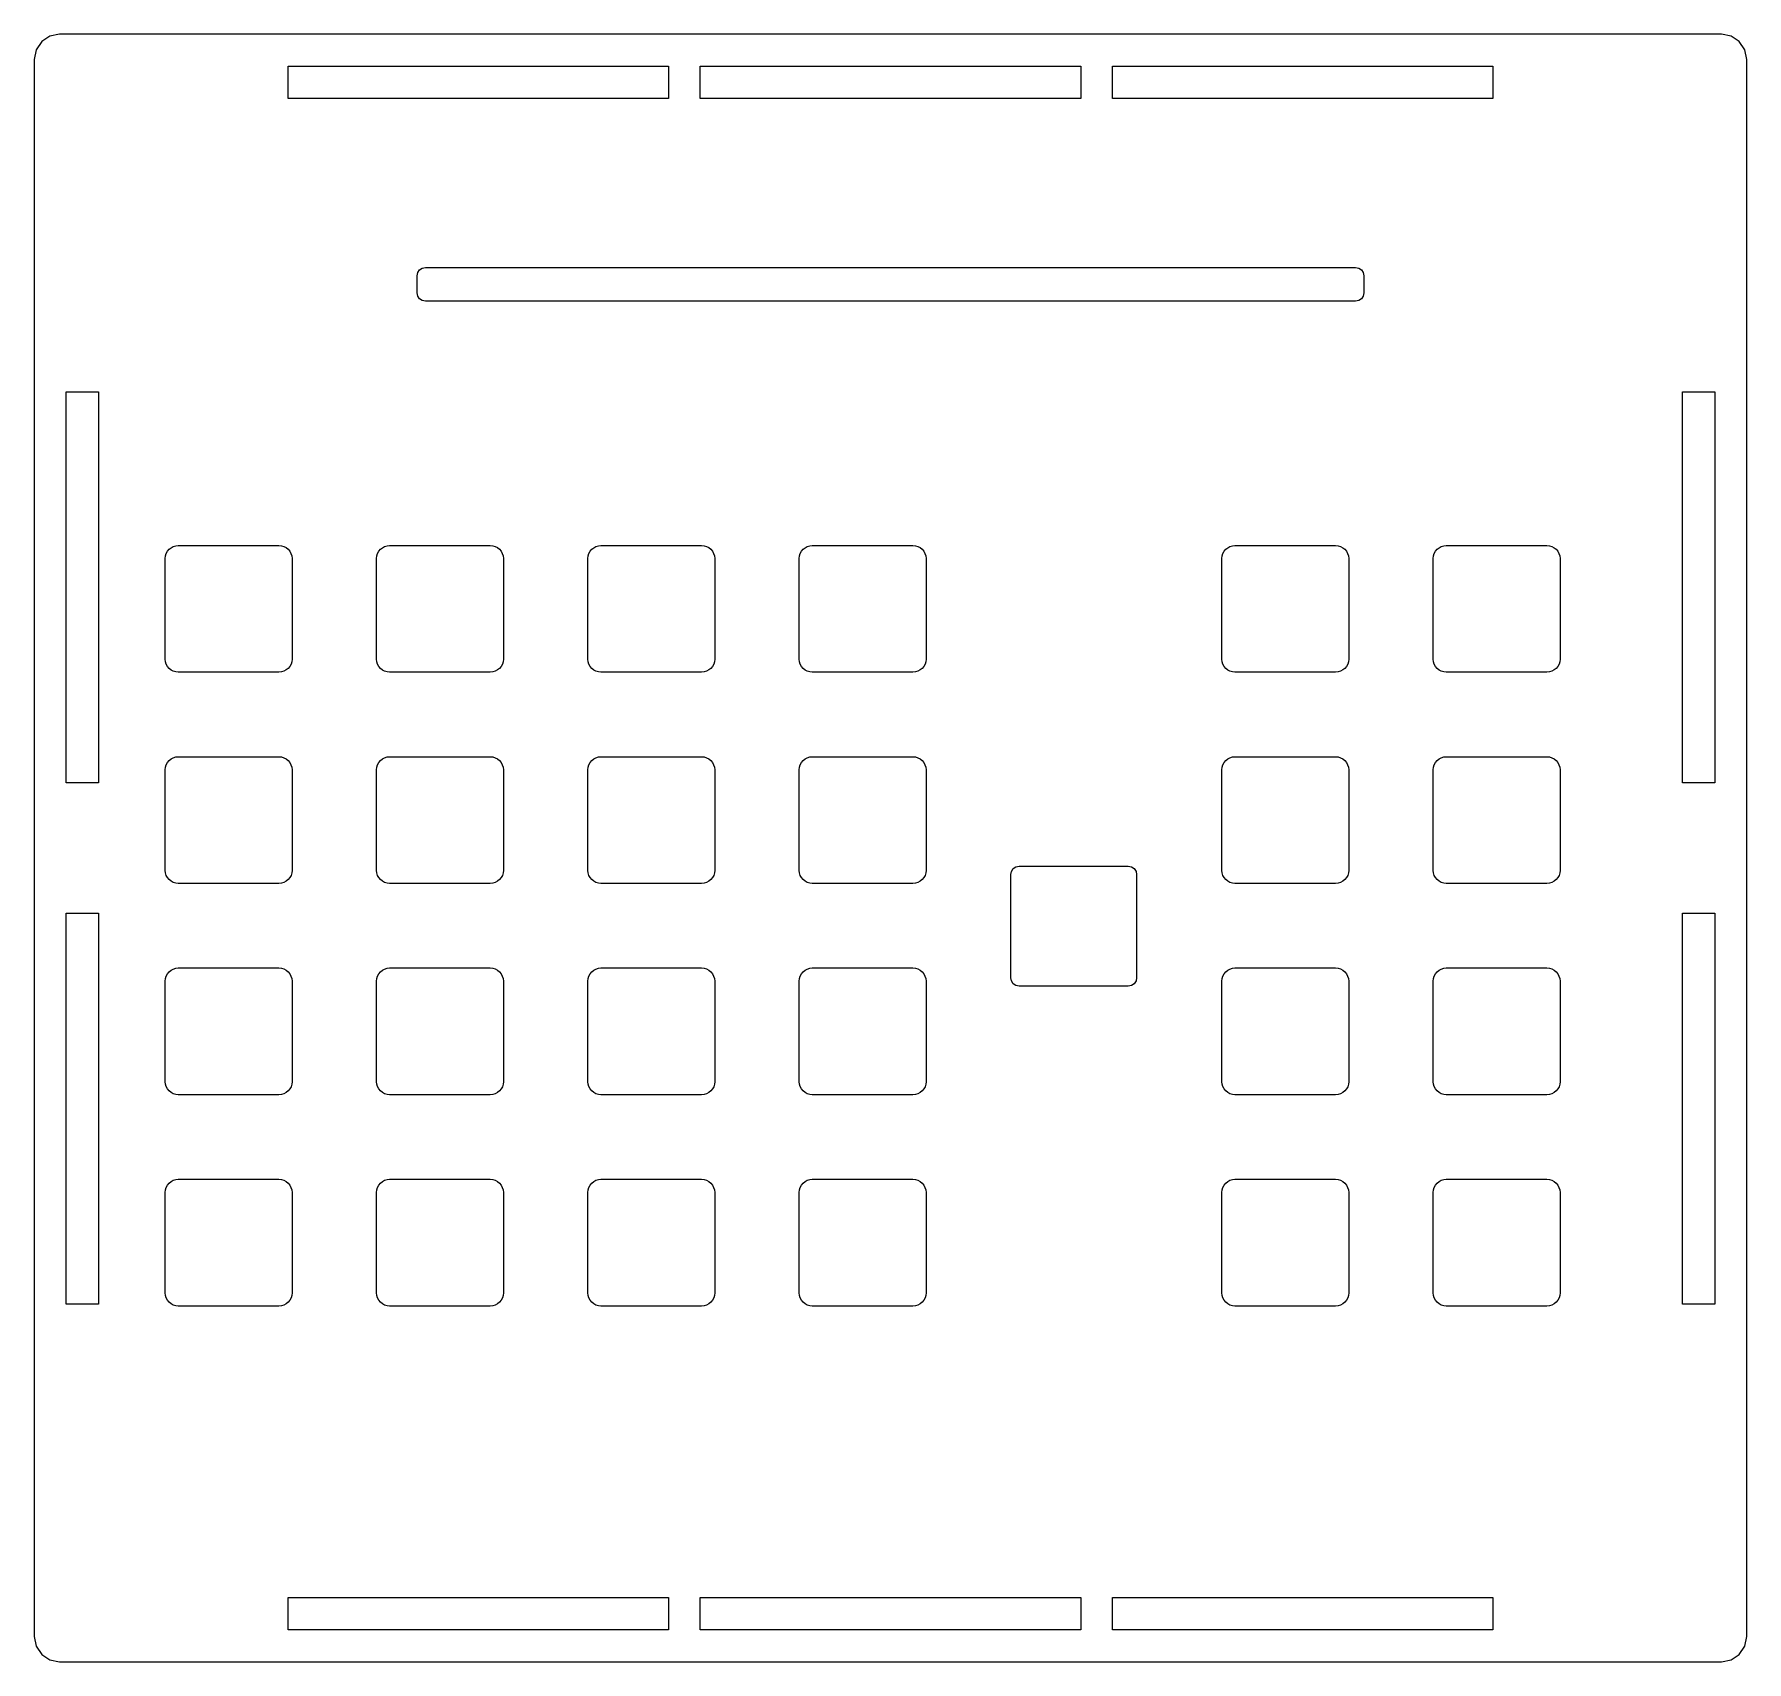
# Model space of a CAD drawing. Extents: x 0 to 408, y 0 to 387.
# Drawn here: x 0.1 to 202.7, y 194.6 to 387.2 of the extents above; entities that cross this region are included whole.
import ezdxf

# ---------------------------------------------------------------- set-up
doc = ezdxf.new("R2010")
doc.units = 0

msp = doc.modelspace()

# ---------------------------------------------------------------- linework, layer by layer
at = {"layer": 'Layer 1'}
for p, q in [((1.965385, 386.944245), (1.0118, 386.30132)), ((3.13312, 387.18), (1.965385, 386.944245)), ((199.713, 387.18), (3.13312, 387.18)), ((200.86105, 386.951639), (199.713, 387.18)), ((201.83432, 386.30132), (200.86105, 386.951639)), ((0.368875, 385.347735), (0.13312, 384.18)), ((1.0118, 386.30132), (0.368875, 385.347735)), ((202.484639, 385.32805), (201.83432, 386.30132)), ((202.713, 384.18), (202.484639, 385.32805)), ((0.13312, 384.18), (0.133127, 197.6)), ((30.1731, 379.59), (30.1731, 383.39)), ((30.1731, 383.39), (75.173, 383.39)), ((75.173, 383.39), (75.173, 379.59)), ((78.923, 383.39), (123.923, 383.39)), ((78.923, 379.59), (78.923, 383.39)), ((123.923, 383.39), (123.923, 379.59)), ((127.673, 379.59), (127.673, 383.39)), ((127.673, 383.39), (172.673, 383.39)), ((172.673, 383.39), (172.673, 379.59)), ((202.713, 197.6), (202.713, 384.18)), ((75.173, 379.59), (30.1731, 379.59)), ((123.923, 379.59), (78.923, 379.59)), ((172.673, 379.59), (127.673, 379.59)), ((45.4231, 358.59), (45.501685, 358.979244)), ((45.423103, 356.589999), (45.4231, 358.59)), ((45.501685, 358.979244), (45.715993, 359.297104)), ((45.715993, 359.297104), (46.033853, 359.511412)), ((46.033853, 359.511412), (46.423097, 359.589997)), ((46.423097, 359.589997), (156.423, 359.59)), ((156.423, 359.59), (156.812244, 359.511415)), ((156.812244, 359.511415), (157.130104, 359.297107)), ((157.130104, 359.297107), (157.344412, 358.979247)), ((157.344412, 358.979247), (157.422997, 358.590003)), ((157.422997, 358.590003), (157.423, 356.59)), ((45.501688, 356.200755), (45.423103, 356.589999)), ((157.423, 356.59), (157.344415, 356.200756)), ((45.715995, 355.882894), (45.501688, 356.200755)), ((46.033856, 355.668585), (45.715995, 355.882894)), ((46.4231, 355.59), (46.033856, 355.668585)), ((156.423, 355.59), (46.4231, 355.59)), ((156.812247, 355.668586), (156.423003, 355.590001)), ((157.130108, 355.882895), (156.812247, 355.668586)), ((157.344415, 356.200756), (157.130108, 355.882895)), ((3.92312, 298.598), (3.92312, 344.848)), ((3.92312, 344.848), (7.72312, 344.848)), ((7.72312, 344.848), (7.72312, 298.598)), ((195.123, 298.598), (195.123, 344.848)), ((195.123, 344.848), (198.923, 344.848)), ((198.923, 344.848), (198.923, 298.598)), ((15.885339, 325.999658), (16.080255, 326.231234)), ((16.080255, 326.231234), (16.315575, 326.422612)), ((16.315575, 326.422612), (16.581992, 326.567368)), ((16.581992, 326.567368), (16.870213, 326.65908)), ((16.870213, 326.65908), (17.17093, 326.691325)), ((17.17093, 326.691325), (29.0753, 326.692)), ((29.0753, 326.692), (29.0753, 326.692)), ((29.0753, 326.692), (29.377239, 326.661848)), ((29.377239, 326.661848), (29.667608, 326.57348)), ((29.667608, 326.57348), (29.932958, 326.428264)), ((29.932958, 326.428264), (30.164532, 326.233346)), ((30.164532, 326.233346), (30.35591, 325.998029)), ((40.885237, 325.999658), (41.080155, 326.231234)), ((41.080155, 326.231234), (41.315475, 326.422612)), ((41.315475, 326.422612), (41.581892, 326.567368)), ((41.581892, 326.567368), (41.87011, 326.65908)), ((41.87011, 326.65908), (42.17083, 326.691325)), ((42.17083, 326.691325), (54.0753, 326.692)), ((54.0753, 326.692), (54.0753, 326.692)), ((54.0753, 326.692), (54.377239, 326.661848)), ((54.377239, 326.661848), (54.667608, 326.57348)), ((54.667608, 326.57348), (54.932958, 326.428264)), ((54.932958, 326.428264), (55.164532, 326.233346)), ((55.164532, 326.233346), (55.35591, 325.998029)), ((65.885236, 325.999658), (66.080154, 326.231234)), ((66.080154, 326.231234), (66.315471, 326.422612)), ((66.315471, 326.422612), (66.58189, 326.567368)), ((66.58189, 326.567368), (66.870108, 326.65908)), ((66.870108, 326.65908), (67.170828, 326.691325)), ((67.170828, 326.691325), (79.0752, 326.692)), ((79.0752, 326.692), (79.0752, 326.692)), ((79.0752, 326.692), (79.377142, 326.661848)), ((79.377142, 326.661848), (79.667511, 326.57348)), ((79.667511, 326.57348), (79.932861, 326.428264)), ((79.932861, 326.428264), (80.164435, 326.233346)), ((80.164435, 326.233346), (80.355813, 325.998029)), ((90.885236, 325.999658), (91.080154, 326.231234)), ((91.080154, 326.231234), (91.315471, 326.422612)), ((91.315471, 326.422612), (91.58189, 326.567368)), ((91.58189, 326.567368), (91.870108, 326.65908)), ((91.870108, 326.65908), (92.170825, 326.691325)), ((92.170825, 326.691325), (104.075, 326.692)), ((104.075, 326.692), (104.075, 326.692)), ((104.075, 326.692), (104.376942, 326.661848)), ((104.376942, 326.661848), (104.667311, 326.57348)), ((104.667311, 326.57348), (104.932659, 326.428264)), ((104.932659, 326.428264), (105.164235, 326.233346)), ((105.164235, 326.233346), (105.355613, 325.998029)), ((140.884736, 325.999661), (141.079654, 326.231235)), ((141.079654, 326.231235), (141.314971, 326.422613)), ((141.314971, 326.422613), (141.58139, 326.567372)), ((141.58139, 326.567372), (141.869608, 326.659084)), ((141.869608, 326.659084), (142.170325, 326.691329)), ((142.170325, 326.691329), (154.075, 326.691)), ((154.075, 326.691), (154.075, 326.691)), ((154.075, 326.691), (154.376939, 326.660848)), ((154.376939, 326.660848), (154.667311, 326.57248)), ((154.667311, 326.57248), (154.932659, 326.427264)), ((154.932659, 326.427264), (155.164235, 326.232346)), ((155.164235, 326.232346), (155.355613, 325.997029)), ((165.884736, 325.999661), (166.079654, 326.231235)), ((166.079654, 326.231235), (166.314971, 326.422613)), ((166.314971, 326.422613), (166.58139, 326.567372)), ((166.58139, 326.567372), (166.869608, 326.659084)), ((166.869608, 326.659084), (167.170325, 326.691329)), ((167.170325, 326.691329), (179.075, 326.691)), ((179.075, 326.691), (179.075, 326.691)), ((179.075, 326.691), (179.376939, 326.660848)), ((179.376939, 326.660848), (179.667311, 326.57248)), ((179.667311, 326.57248), (179.932659, 326.427264)), ((179.932659, 326.427264), (180.164235, 326.232346)), ((180.164235, 326.232346), (180.355613, 325.997029)), ((15.6216, 325.142), (15.651752, 325.443939)), ((15.6216, 313.238), (15.6216, 325.142)), ((15.6216, 325.142), (15.6216, 325.142)), ((15.651752, 325.443939), (15.740123, 325.734308)), ((15.740123, 325.734308), (15.885339, 325.999658)), ((30.35591, 325.998029), (30.500669, 325.73161)), ((30.500669, 325.73161), (30.592381, 325.443392)), ((30.592381, 325.443392), (30.624626, 325.142675)), ((30.624626, 325.142675), (30.6246, 313.238)), ((40.6215, 325.142), (40.651652, 325.443939)), ((40.6215, 313.238), (40.6215, 325.142)), ((40.6215, 325.142), (40.6215, 325.142)), ((40.651652, 325.443939), (40.740023, 325.734308)), ((40.740023, 325.734308), (40.885237, 325.999658)), ((55.35591, 325.998029), (55.500669, 325.73161)), ((55.500669, 325.73161), (55.592381, 325.443392)), ((55.592381, 325.443392), (55.624626, 325.142675)), ((55.624626, 325.142675), (55.6246, 313.238)), ((65.6215, 325.142), (65.651652, 325.443939)), ((65.6215, 313.238), (65.6215, 325.142)), ((65.6215, 325.142), (65.6215, 325.142)), ((65.651652, 325.443939), (65.74002, 325.734308)), ((65.74002, 325.734308), (65.885236, 325.999658)), ((80.355813, 325.998029), (80.500572, 325.73161)), ((80.500572, 325.73161), (80.592284, 325.443392)), ((80.592284, 325.443392), (80.624529, 325.142675)), ((80.624529, 325.142675), (80.6246, 313.238)), ((90.6215, 325.142), (90.651652, 325.443939)), ((90.6215, 313.238), (90.6215, 325.142)), ((90.6215, 325.142), (90.6215, 325.142)), ((90.651652, 325.443939), (90.74002, 325.734308)), ((90.74002, 325.734308), (90.885236, 325.999658)), ((105.355613, 325.998029), (105.500372, 325.73161)), ((105.500372, 325.73161), (105.592084, 325.443392)), ((105.592084, 325.443392), (105.624329, 325.142675)), ((105.624329, 325.142675), (105.625, 313.238)), ((140.621, 325.142), (140.651152, 325.443942)), ((140.621675, 313.237328), (140.621, 325.142)), ((140.621, 325.142), (140.621, 325.142)), ((140.651152, 325.443942), (140.73952, 325.734311)), ((140.73952, 325.734311), (140.884736, 325.999661)), ((155.355613, 325.997029), (155.500369, 325.73061)), ((155.500369, 325.73061), (155.592084, 325.442392)), ((155.592084, 325.442392), (155.624329, 325.141672)), ((155.624329, 325.141672), (155.624, 313.238)), ((165.621, 325.142), (165.651152, 325.443942)), ((165.621675, 313.237328), (165.621, 325.142)), ((165.621, 325.142), (165.621, 325.142)), ((165.651152, 325.443942), (165.73952, 325.734311)), ((165.73952, 325.734311), (165.884736, 325.999661)), ((180.355613, 325.997029), (180.500369, 325.73061)), ((180.500369, 325.73061), (180.592081, 325.442392)), ((180.592081, 325.442392), (180.624329, 325.141672)), ((180.624329, 325.141672), (180.624, 313.238)), ((15.653816, 312.936612), (15.6216, 313.238)), ((15.745531, 312.648394), (15.653816, 312.936612)), ((15.890287, 312.381975), (15.745531, 312.648394)), ((16.081665, 312.146655), (15.890287, 312.381975)), ((16.313241, 311.951739), (16.081665, 312.146655)), ((30.165946, 312.148765), (29.930629, 311.957387)), ((30.360864, 312.380341), (30.165946, 312.148765)), ((30.50608, 312.645689), (30.360864, 312.380341)), ((30.594448, 312.936061), (30.50608, 312.645689)), ((30.6246, 313.238), (30.594448, 312.936061)), ((30.6246, 313.238), (30.6246, 313.238)), ((40.653816, 312.936612), (40.6215, 313.238)), ((40.745528, 312.648394), (40.653816, 312.936612)), ((40.890287, 312.381975), (40.745528, 312.648394)), ((41.081665, 312.146655), (40.890287, 312.381975)), ((41.313241, 311.951739), (41.081665, 312.146655)), ((55.165946, 312.148765), (54.930629, 311.957387)), ((55.360864, 312.380341), (55.165946, 312.148765)), ((55.50608, 312.645689), (55.360864, 312.380341)), ((55.594448, 312.936061), (55.50608, 312.645689)), ((55.6246, 313.238), (55.594448, 312.936061)), ((55.6246, 313.238), (55.6246, 313.238)), ((65.653716, 312.936612), (65.6215, 313.238)), ((65.745428, 312.648394), (65.653716, 312.936612)), ((65.890187, 312.381975), (65.745428, 312.648394)), ((66.081565, 312.146655), (65.890187, 312.381975)), ((66.313139, 311.951739), (66.081565, 312.146655)), ((80.165946, 312.148765), (79.930629, 311.957387)), ((80.360864, 312.380341), (80.165946, 312.148765)), ((80.50608, 312.645689), (80.360864, 312.380341)), ((80.594448, 312.936061), (80.50608, 312.645689)), ((80.6246, 313.238), (80.594448, 312.936061)), ((80.6246, 313.238), (80.6246, 313.238)), ((90.653719, 312.936612), (90.6215, 313.238)), ((90.745431, 312.648394), (90.653719, 312.936612)), ((90.89019, 312.381975), (90.745431, 312.648394)), ((91.081568, 312.146655), (90.89019, 312.381975)), ((91.313142, 311.951739), (91.081568, 312.146655)), ((105.166345, 312.148765), (104.931025, 311.957387)), ((105.361263, 312.380341), (105.166345, 312.148765)), ((105.506477, 312.645689), (105.361263, 312.380341)), ((105.594848, 312.936061), (105.506477, 312.645689)), ((105.625, 313.238), (105.594848, 312.936061)), ((105.625, 313.238), (105.625, 313.238)), ((140.65392, 312.936608), (140.621675, 313.237328)), ((140.745632, 312.64839), (140.65392, 312.936608)), ((140.890388, 312.381971), (140.745632, 312.64839)), ((141.081766, 312.146654), (140.890388, 312.381971)), ((141.313342, 311.951736), (141.081766, 312.146654)), ((155.165345, 312.148765), (154.930025, 311.957387)), ((155.360261, 312.380339), (155.165345, 312.148765)), ((155.505477, 312.645689), (155.360261, 312.380339)), ((155.593848, 312.936058), (155.505477, 312.645689)), ((155.624, 313.238), (155.593848, 312.936058)), ((155.624, 313.238), (155.624, 313.238)), ((165.65392, 312.936608), (165.621675, 313.237328)), ((165.745632, 312.64839), (165.65392, 312.936608)), ((165.890388, 312.381971), (165.745632, 312.64839)), ((166.081766, 312.146654), (165.890388, 312.381971)), ((166.313342, 311.951736), (166.081766, 312.146654)), ((180.165345, 312.148765), (179.930025, 311.957387)), ((180.360261, 312.380339), (180.165345, 312.148765)), ((180.505477, 312.645689), (180.360261, 312.380339)), ((180.593848, 312.936058), (180.505477, 312.645689)), ((180.624, 313.238), (180.593848, 312.936058)), ((180.624, 313.238), (180.624, 313.238)), ((16.578589, 311.806523), (16.313241, 311.951739)), ((16.868958, 311.718152), (16.578589, 311.806523)), ((17.1709, 311.688), (16.868958, 311.718152)), ((29.075275, 311.688671), (17.1709, 311.688)), ((17.1709, 311.688), (17.1709, 311.688)), ((29.375992, 311.720916), (29.075275, 311.688671)), ((29.66421, 311.812631), (29.375992, 311.720916)), ((29.930629, 311.957387), (29.66421, 311.812631)), ((41.578589, 311.806523), (41.313241, 311.951739)), ((41.868958, 311.718152), (41.578589, 311.806523)), ((42.1709, 311.688), (41.868958, 311.718152)), ((54.075275, 311.688671), (42.1709, 311.688)), ((42.1709, 311.688), (42.1709, 311.688)), ((54.375992, 311.720916), (54.075275, 311.688671)), ((54.66421, 311.812631), (54.375992, 311.720916)), ((54.930629, 311.957387), (54.66421, 311.812631)), ((66.578489, 311.806523), (66.313139, 311.951739)), ((66.868858, 311.718152), (66.578489, 311.806523)), ((67.1708, 311.688), (66.868858, 311.718152)), ((79.075272, 311.688671), (67.1708, 311.688)), ((67.1708, 311.688), (67.1708, 311.688)), ((79.375992, 311.720916), (79.075272, 311.688671)), ((79.66421, 311.812631), (79.375992, 311.720916)), ((79.930629, 311.957387), (79.66421, 311.812631)), ((91.578492, 311.806523), (91.313142, 311.951739)), ((91.868861, 311.718152), (91.578492, 311.806523)), ((92.1708, 311.688), (91.868861, 311.718152)), ((104.07567, 311.688671), (92.1708, 311.688)), ((92.1708, 311.688), (92.1708, 311.688)), ((104.37639, 311.720916), (104.07567, 311.688671)), ((104.664608, 311.812631), (104.37639, 311.720916)), ((104.931025, 311.957387), (104.664608, 311.812631)), ((141.578692, 311.80652), (141.313342, 311.951736)), ((141.869061, 311.718152), (141.578692, 311.80652)), ((142.171, 311.688), (141.869061, 311.718152)), ((154.075, 311.688), (142.171, 311.688)), ((142.171, 311.688), (142.171, 311.688)), ((154.375388, 311.720916), (154.075, 311.688)), ((154.663606, 311.812628), (154.375388, 311.720916)), ((154.930025, 311.957387), (154.663606, 311.812628)), ((166.578692, 311.80652), (166.313342, 311.951736)), ((166.869061, 311.718152), (166.578692, 311.80652)), ((167.171, 311.688), (166.869061, 311.718152)), ((179.075, 311.688), (167.171, 311.688)), ((167.171, 311.688), (167.171, 311.688)), ((179.375388, 311.720916), (179.075, 311.688)), ((179.663606, 311.812628), (179.375388, 311.720916)), ((179.930025, 311.957387), (179.663606, 311.812628)), ((15.6216, 300.142), (15.651752, 300.443939)), ((15.6216, 288.238), (15.6216, 300.142)), ((15.6216, 300.142), (15.6216, 300.142)), ((15.651752, 300.443939), (15.740123, 300.734308)), ((15.740123, 300.734308), (15.885339, 300.999658)), ((15.885339, 300.999658), (16.080255, 301.231234)), ((16.080255, 301.231234), (16.315575, 301.422612)), ((16.315575, 301.422612), (16.581992, 301.567368)), ((16.581992, 301.567368), (16.870213, 301.65908)), ((16.870213, 301.65908), (17.17093, 301.691325)), ((17.17093, 301.691325), (29.0753, 301.692)), ((29.0753, 301.692), (29.0753, 301.692)), ((29.0753, 301.692), (29.377239, 301.661848)), ((29.377239, 301.661848), (29.667608, 301.57348)), ((29.667608, 301.57348), (29.932958, 301.428264)), ((29.932958, 301.428264), (30.164532, 301.233346)), ((30.164532, 301.233346), (30.35591, 300.998029)), ((30.35591, 300.998029), (30.500669, 300.73161)), ((30.500669, 300.73161), (30.592381, 300.443392)), ((30.592381, 300.443392), (30.624626, 300.142675)), ((30.624626, 300.142675), (30.6246, 288.238)), ((40.6215, 300.142), (40.651652, 300.443939)), ((40.6215, 288.238), (40.6215, 300.142)), ((40.6215, 300.142), (40.6215, 300.142)), ((40.651652, 300.443939), (40.740023, 300.734308)), ((40.740023, 300.734308), (40.885237, 300.999658)), ((40.885237, 300.999658), (41.080155, 301.231234)), ((41.080155, 301.231234), (41.315475, 301.422612)), ((41.315475, 301.422612), (41.581892, 301.567368)), ((41.581892, 301.567368), (41.87011, 301.65908)), ((41.87011, 301.65908), (42.17083, 301.691325)), ((42.17083, 301.691325), (54.0753, 301.692)), ((54.0753, 301.692), (54.0753, 301.692)), ((54.0753, 301.692), (54.377239, 301.661848)), ((54.377239, 301.661848), (54.667608, 301.57348)), ((54.667608, 301.57348), (54.932958, 301.428264)), ((54.932958, 301.428264), (55.164532, 301.233346)), ((55.164532, 301.233346), (55.35591, 300.998029)), ((55.35591, 300.998029), (55.500669, 300.73161)), ((55.500669, 300.73161), (55.592381, 300.443392)), ((55.592381, 300.443392), (55.624626, 300.142675)), ((55.624626, 300.142675), (55.6246, 288.238)), ((65.6215, 300.142), (65.651652, 300.443939)), ((65.6215, 288.238), (65.6215, 300.142)), ((65.6215, 300.142), (65.6215, 300.142)), ((65.651652, 300.443939), (65.74002, 300.734308)), ((65.74002, 300.734308), (65.885236, 300.999658)), ((65.885236, 300.999658), (66.080154, 301.231234)), ((66.080154, 301.231234), (66.315471, 301.422612)), ((66.315471, 301.422612), (66.58189, 301.567368)), ((66.58189, 301.567368), (66.870108, 301.65908)), ((66.870108, 301.65908), (67.170828, 301.691325)), ((67.170828, 301.691325), (79.0752, 301.692)), ((79.0752, 301.692), (79.0752, 301.692)), ((79.0752, 301.692), (79.377142, 301.661848)), ((79.377142, 301.661848), (79.667511, 301.57348)), ((79.667511, 301.57348), (79.932861, 301.428264)), ((79.932861, 301.428264), (80.164435, 301.233346)), ((80.164435, 301.233346), (80.355813, 300.998029)), ((80.355813, 300.998029), (80.500572, 300.73161)), ((80.500572, 300.73161), (80.592284, 300.443392)), ((80.592284, 300.443392), (80.624529, 300.142675)), ((80.624529, 300.142675), (80.6246, 288.238)), ((90.6215, 300.142), (90.651652, 300.443939)), ((90.6215, 288.238), (90.6215, 300.142)), ((90.6215, 300.142), (90.6215, 300.142)), ((90.651652, 300.443939), (90.74002, 300.734308)), ((90.74002, 300.734308), (90.885236, 300.999658)), ((90.885236, 300.999658), (91.080154, 301.231234)), ((91.080154, 301.231234), (91.315471, 301.422612)), ((91.315471, 301.422612), (91.58189, 301.567368)), ((91.58189, 301.567368), (91.870108, 301.65908)), ((91.870108, 301.65908), (92.170825, 301.691325)), ((92.170825, 301.691325), (104.075, 301.692)), ((104.075, 301.692), (104.075, 301.692)), ((104.075, 301.692), (104.376942, 301.661848)), ((104.376942, 301.661848), (104.667311, 301.57348)), ((104.667311, 301.57348), (104.932659, 301.428264)), ((104.932659, 301.428264), (105.164235, 301.233346)), ((105.164235, 301.233346), (105.355613, 300.998029)), ((105.355613, 300.998029), (105.500372, 300.73161)), ((105.500372, 300.73161), (105.592084, 300.443392)), ((105.592084, 300.443392), (105.624329, 300.142675)), ((105.624329, 300.142675), (105.625, 288.238)), ((140.621, 300.142), (140.651152, 300.443939)), ((140.621675, 288.23733), (140.621, 300.142)), ((140.621, 300.142), (140.621, 300.142)), ((140.651152, 300.443939), (140.73952, 300.734308)), ((140.73952, 300.734308), (140.884736, 300.999658)), ((140.884736, 300.999658), (141.079654, 301.231232)), ((141.079654, 301.231232), (141.314971, 301.42261)), ((141.314971, 301.42261), (141.58139, 301.567369)), ((141.58139, 301.567369), (141.869608, 301.659081)), ((141.869608, 301.659081), (142.170325, 301.691326)), ((142.170325, 301.691326), (154.075, 301.692)), ((154.075, 301.692), (154.075, 301.692)), ((154.075, 301.692), (154.376939, 301.661848)), ((154.376939, 301.661848), (154.667311, 301.57348)), ((154.667311, 301.57348), (154.932659, 301.428264)), ((154.932659, 301.428264), (155.164235, 301.233346)), ((155.164235, 301.233346), (155.355613, 300.998029)), ((155.355613, 300.998029), (155.500369, 300.73161)), ((155.500369, 300.73161), (155.592084, 300.443392)), ((155.592084, 300.443392), (155.624329, 300.142675)), ((155.624329, 300.142675), (155.624, 288.238)), ((165.621, 300.142), (165.651152, 300.443939)), ((165.621675, 288.23733), (165.621, 300.142)), ((165.621, 300.142), (165.621, 300.142)), ((165.651152, 300.443939), (165.73952, 300.734308)), ((165.73952, 300.734308), (165.884736, 300.999658)), ((165.884736, 300.999658), (166.079654, 301.231232)), ((166.079654, 301.231232), (166.314971, 301.42261)), ((166.314971, 301.42261), (166.58139, 301.567369)), ((166.58139, 301.567369), (166.869608, 301.659081)), ((166.869608, 301.659081), (167.170325, 301.691326)), ((167.170325, 301.691326), (179.075, 301.692)), ((179.075, 301.692), (179.075, 301.692)), ((179.075, 301.692), (179.376939, 301.661848)), ((179.376939, 301.661848), (179.667311, 301.57348)), ((179.667311, 301.57348), (179.932659, 301.428264)), ((179.932659, 301.428264), (180.164235, 301.233346)), ((180.164235, 301.233346), (180.355613, 300.998029)), ((180.355613, 300.998029), (180.500369, 300.73161)), ((180.500369, 300.73161), (180.592081, 300.443392)), ((180.592081, 300.443392), (180.624329, 300.142675)), ((180.624329, 300.142675), (180.624, 288.238)), ((7.72312, 298.598), (3.92312, 298.598)), ((198.923, 298.598), (195.123, 298.598)), ((15.653816, 287.937612), (15.6216, 288.238)), ((15.745531, 287.649394), (15.653816, 287.937612)), ((30.594448, 287.936061), (30.50608, 287.645692)), ((30.6246, 288.238), (30.594448, 287.936061)), ((30.6246, 288.238), (30.6246, 288.238)), ((40.653816, 287.937612), (40.6215, 288.238)), ((40.745528, 287.649394), (40.653816, 287.937612)), ((55.594448, 287.936061), (55.50608, 287.645692)), ((55.6246, 288.238), (55.594448, 287.936061)), ((55.6246, 288.238), (55.6246, 288.238)), ((65.653716, 287.937612), (65.6215, 288.238)), ((65.745428, 287.649394), (65.653716, 287.937612)), ((80.594448, 287.936061), (80.50608, 287.645692)), ((80.6246, 288.238), (80.594448, 287.936061)), ((80.6246, 288.238), (80.6246, 288.238)), ((90.653719, 287.937612), (90.6215, 288.238)), ((90.745431, 287.649394), (90.653719, 287.937612)), ((105.594848, 287.936061), (105.506477, 287.645692)), ((105.625, 288.238), (105.594848, 287.936061)), ((105.625, 288.238), (105.625, 288.238)), ((115.643, 287.74), (115.71912, 288.122683)), ((115.643001, 275.539999), (115.643, 287.74)), ((115.71912, 288.122683), (115.935893, 288.447106)), ((115.935893, 288.447106), (116.260316, 288.663879)), ((116.260316, 288.663879), (116.642999, 288.739999)), ((116.642999, 288.739999), (129.543, 288.74)), ((129.543, 288.74), (129.925683, 288.66388)), ((129.925683, 288.66388), (130.250106, 288.447107)), ((130.250106, 288.447107), (130.466879, 288.122684)), ((130.466879, 288.122684), (130.542999, 287.740001)), ((130.542999, 287.740001), (130.543, 275.54)), ((140.65392, 287.93661), (140.621675, 288.23733)), ((140.745632, 287.648392), (140.65392, 287.93661)), ((155.593848, 287.936058), (155.505477, 287.645689)), ((155.624, 288.238), (155.593848, 287.936058)), ((155.624, 288.238), (155.624, 288.238)), ((165.65392, 287.93661), (165.621675, 288.23733)), ((165.745632, 287.648392), (165.65392, 287.93661)), ((180.593848, 287.936058), (180.505477, 287.645689)), ((180.624, 288.238), (180.593848, 287.936058)), ((180.624, 288.238), (180.624, 288.238)), ((15.890287, 287.382975), (15.745531, 287.649394)), ((16.081665, 287.147655), (15.890287, 287.382975)), ((16.313241, 286.952739), (16.081665, 287.147655)), ((16.578589, 286.807523), (16.313241, 286.952739)), ((16.868958, 286.719152), (16.578589, 286.807523)), ((17.1709, 286.689), (16.868958, 286.719152)), ((29.075275, 286.688672), (17.1709, 286.689)), ((17.1709, 286.689), (17.1709, 286.689)), ((29.375992, 286.72092), (29.075275, 286.688672)), ((29.66421, 286.812632), (29.375992, 286.72092)), ((29.930629, 286.957388), (29.66421, 286.812632)), ((30.165946, 287.148766), (29.930629, 286.957388)), ((30.360864, 287.380342), (30.165946, 287.148766)), ((30.50608, 287.645692), (30.360864, 287.380342)), ((40.890287, 287.382975), (40.745528, 287.649394)), ((41.081665, 287.147655), (40.890287, 287.382975)), ((41.313241, 286.952739), (41.081665, 287.147655)), ((41.578589, 286.807523), (41.313241, 286.952739)), ((41.868958, 286.719152), (41.578589, 286.807523)), ((42.1709, 286.689), (41.868958, 286.719152)), ((54.075275, 286.688672), (42.1709, 286.689)), ((42.1709, 286.689), (42.1709, 286.689)), ((54.375992, 286.72092), (54.075275, 286.688672)), ((54.66421, 286.812632), (54.375992, 286.72092)), ((54.930629, 286.957388), (54.66421, 286.812632)), ((55.165946, 287.148766), (54.930629, 286.957388)), ((55.360864, 287.380342), (55.165946, 287.148766)), ((55.50608, 287.645692), (55.360864, 287.380342)), ((65.890187, 287.382975), (65.745428, 287.649394)), ((66.081565, 287.147655), (65.890187, 287.382975)), ((66.313139, 286.952739), (66.081565, 287.147655)), ((66.578489, 286.807523), (66.313139, 286.952739)), ((66.868858, 286.719152), (66.578489, 286.807523)), ((67.1708, 286.689), (66.868858, 286.719152)), ((79.075272, 286.688672), (67.1708, 286.689)), ((67.1708, 286.689), (67.1708, 286.689)), ((79.375992, 286.72092), (79.075272, 286.688672)), ((79.66421, 286.812632), (79.375992, 286.72092)), ((79.930629, 286.957388), (79.66421, 286.812632)), ((80.165946, 287.148766), (79.930629, 286.957388)), ((80.360864, 287.380342), (80.165946, 287.148766)), ((80.50608, 287.645692), (80.360864, 287.380342)), ((90.89019, 287.382975), (90.745431, 287.649394)), ((91.081568, 287.147655), (90.89019, 287.382975)), ((91.313142, 286.952739), (91.081568, 287.147655)), ((91.578492, 286.807523), (91.313142, 286.952739)), ((91.868861, 286.719152), (91.578492, 286.807523)), ((92.1708, 286.689), (91.868861, 286.719152)), ((104.07567, 286.688672), (92.1708, 286.689)), ((92.1708, 286.689), (92.1708, 286.689)), ((104.37639, 286.72092), (104.07567, 286.688672)), ((104.664608, 286.812632), (104.37639, 286.72092)), ((104.931025, 286.957388), (104.664608, 286.812632)), ((105.166345, 287.148766), (104.931025, 286.957388)), ((105.361263, 287.380342), (105.166345, 287.148766)), ((105.506477, 287.645692), (105.361263, 287.380342)), ((140.890388, 287.381975), (140.745632, 287.648392)), ((141.081766, 287.146655), (140.890388, 287.381975)), ((141.313342, 286.951737), (141.081766, 287.146655)), ((141.578692, 286.806523), (141.313342, 286.951737)), ((141.869061, 286.718152), (141.578692, 286.806523)), ((142.171, 286.688), (141.869061, 286.718152)), ((154.075, 286.688), (142.171, 286.688)), ((142.171, 286.688), (142.171, 286.688)), ((154.375388, 286.720916), (154.075, 286.688)), ((154.663606, 286.812628), (154.375388, 286.720916)), ((154.930025, 286.957387), (154.663606, 286.812628)), ((155.165345, 287.148765), (154.930025, 286.957387)), ((155.360261, 287.380341), (155.165345, 287.148765)), ((155.505477, 287.645689), (155.360261, 287.380341)), ((165.890388, 287.381975), (165.745632, 287.648392)), ((166.081766, 287.146655), (165.890388, 287.381975)), ((166.313342, 286.951737), (166.081766, 287.146655)), ((166.578692, 286.806523), (166.313342, 286.951737)), ((166.869061, 286.718152), (166.578692, 286.806523)), ((167.171, 286.688), (166.869061, 286.718152)), ((179.075, 286.688), (167.171, 286.688)), ((167.171, 286.688), (167.171, 286.688)), ((179.375388, 286.720916), (179.075, 286.688)), ((179.663606, 286.812628), (179.375388, 286.720916)), ((179.930025, 286.957387), (179.663606, 286.812628)), ((180.165345, 287.148765), (179.930025, 286.957387)), ((180.360261, 287.380341), (180.165345, 287.148765)), ((180.505477, 287.645689), (180.360261, 287.380341)), ((3.92312, 236.932), (3.92312, 283.182)), ((3.92312, 283.182), (7.72312, 283.182)), ((7.72312, 283.182), (7.72312, 236.932)), ((195.123, 236.932), (195.123, 283.182)), ((195.123, 283.182), (198.923, 283.182)), ((198.923, 283.182), (198.923, 236.932)), ((15.651752, 275.443939), (15.740123, 275.734308)), ((15.740123, 275.734308), (15.885339, 275.999658)), ((15.885339, 275.999658), (16.080255, 276.231234)), ((16.080255, 276.231234), (16.315575, 276.422612)), ((16.315575, 276.422612), (16.581992, 276.567368)), ((16.581992, 276.567368), (16.870213, 276.65908)), ((16.870213, 276.65908), (17.17093, 276.691328)), ((17.17093, 276.691328), (29.0753, 276.692)), ((29.0753, 276.692), (29.0753, 276.692)), ((29.0753, 276.692), (29.377239, 276.661848)), ((29.377239, 276.661848), (29.667608, 276.573477)), ((29.667608, 276.573477), (29.932958, 276.428261)), ((29.932958, 276.428261), (30.164532, 276.233343)), ((30.164532, 276.233343), (30.35591, 275.998026)), ((30.35591, 275.998026), (30.500669, 275.731607)), ((30.500669, 275.731607), (30.592381, 275.443389)), ((40.651652, 275.443939), (40.740023, 275.734308)), ((40.740023, 275.734308), (40.885237, 275.999658)), ((40.885237, 275.999658), (41.080155, 276.231234)), ((41.080155, 276.231234), (41.315475, 276.422612)), ((41.315475, 276.422612), (41.581892, 276.567368)), ((41.581892, 276.567368), (41.87011, 276.65908)), ((41.87011, 276.65908), (42.17083, 276.691328)), ((42.17083, 276.691328), (54.0753, 276.692)), ((54.0753, 276.692), (54.0753, 276.692)), ((54.0753, 276.692), (54.377239, 276.661848)), ((54.377239, 276.661848), (54.667608, 276.573477)), ((54.667608, 276.573477), (54.932958, 276.428261)), ((54.932958, 276.428261), (55.164532, 276.233343)), ((55.164532, 276.233343), (55.35591, 275.998026)), ((55.35591, 275.998026), (55.500669, 275.731607)), ((55.500669, 275.731607), (55.592381, 275.443389)), ((65.651652, 275.443939), (65.74002, 275.734308)), ((65.74002, 275.734308), (65.885236, 275.999658)), ((65.885236, 275.999658), (66.080154, 276.231234)), ((66.080154, 276.231234), (66.315471, 276.422612)), ((66.315471, 276.422612), (66.58189, 276.567368)), ((66.58189, 276.567368), (66.870108, 276.65908)), ((66.870108, 276.65908), (67.170828, 276.691328)), ((67.170828, 276.691328), (79.0752, 276.692)), ((79.0752, 276.692), (79.0752, 276.692)), ((79.0752, 276.692), (79.377142, 276.661848)), ((79.377142, 276.661848), (79.667511, 276.573477)), ((79.667511, 276.573477), (79.932861, 276.428261)), ((79.932861, 276.428261), (80.164435, 276.233343)), ((80.164435, 276.233343), (80.355813, 275.998026)), ((80.355813, 275.998026), (80.500572, 275.731607)), ((80.500572, 275.731607), (80.592284, 275.443389)), ((90.651652, 275.443939), (90.74002, 275.734308)), ((90.74002, 275.734308), (90.885236, 275.999658)), ((90.885236, 275.999658), (91.080154, 276.231234)), ((91.080154, 276.231234), (91.315471, 276.422612)), ((91.315471, 276.422612), (91.58189, 276.567368)), ((91.58189, 276.567368), (91.870108, 276.65908)), ((91.870108, 276.65908), (92.170825, 276.691328)), ((92.170825, 276.691328), (104.075, 276.692)), ((104.075, 276.692), (104.075, 276.692)), ((104.075, 276.692), (104.376942, 276.661848)), ((104.376942, 276.661848), (104.667311, 276.573477)), ((104.667311, 276.573477), (104.932659, 276.428261)), ((104.932659, 276.428261), (105.164235, 276.233343)), ((105.164235, 276.233343), (105.355613, 275.998026)), ((105.355613, 275.998026), (105.500372, 275.731607)), ((105.500372, 275.731607), (105.592084, 275.443389)), ((115.719121, 275.157316), (115.643001, 275.539999)), ((130.543, 275.54), (130.46688, 275.157317)), ((140.651152, 275.443939), (140.73952, 275.734308)), ((140.73952, 275.734308), (140.884736, 275.999658)), ((140.884736, 275.999658), (141.079654, 276.231232)), ((141.079654, 276.231232), (141.314971, 276.42261)), ((141.314971, 276.42261), (141.58139, 276.567369)), ((141.58139, 276.567369), (141.869608, 276.659081)), ((141.869608, 276.659081), (142.170325, 276.691326)), ((142.170325, 276.691326), (154.075, 276.692)), ((154.075, 276.692), (154.075, 276.692)), ((154.075, 276.692), (154.376939, 276.661848)), ((154.376939, 276.661848), (154.667311, 276.57348)), ((154.667311, 276.57348), (154.932659, 276.428264)), ((154.932659, 276.428264), (155.164235, 276.233346)), ((155.164235, 276.233346), (155.355613, 275.998029)), ((155.355613, 275.998029), (155.500369, 275.73161)), ((155.500369, 275.73161), (155.592084, 275.443392)), ((165.651152, 275.443939), (165.73952, 275.734308)), ((165.73952, 275.734308), (165.884736, 275.999658)), ((165.884736, 275.999658), (166.079654, 276.231232)), ((166.079654, 276.231232), (166.314971, 276.42261)), ((166.314971, 276.42261), (166.58139, 276.567369)), ((166.58139, 276.567369), (166.869608, 276.659081)), ((166.869608, 276.659081), (167.170325, 276.691326)), ((167.170325, 276.691326), (179.075, 276.692)), ((179.075, 276.692), (179.075, 276.692)), ((179.075, 276.692), (179.376939, 276.661848)), ((179.376939, 276.661848), (179.667311, 276.57348)), ((179.667311, 276.57348), (179.932659, 276.428264)), ((179.932659, 276.428264), (180.164235, 276.233346)), ((180.164235, 276.233346), (180.355613, 275.998029)), ((180.355613, 275.998029), (180.500369, 275.73161)), ((180.500369, 275.73161), (180.592081, 275.443392)), ((15.6216, 275.142), (15.651752, 275.443939)), ((15.6216, 263.238), (15.6216, 275.142)), ((15.6216, 275.142), (15.6216, 275.142)), ((30.592381, 275.443389), (30.624626, 275.142672)), ((30.624626, 275.142672), (30.6246, 263.238)), ((40.6215, 275.142), (40.651652, 275.443939)), ((40.6215, 263.238), (40.6215, 275.142)), ((40.6215, 275.142), (40.6215, 275.142)), ((55.592381, 275.443389), (55.624626, 275.142672)), ((55.624626, 275.142672), (55.6246, 263.238)), ((65.6215, 275.142), (65.651652, 275.443939)), ((65.6215, 263.238), (65.6215, 275.142)), ((65.6215, 275.142), (65.6215, 275.142)), ((80.592284, 275.443389), (80.624529, 275.142672)), ((80.624529, 275.142672), (80.6246, 263.238)), ((90.6215, 275.142), (90.651652, 275.443939)), ((90.6215, 263.238), (90.6215, 275.142)), ((90.6215, 275.142), (90.6215, 275.142)), ((105.592084, 275.443389), (105.624329, 275.142672)), ((105.624329, 275.142672), (105.625, 263.238)), ((115.935894, 274.832893), (115.719121, 275.157316)), ((116.260317, 274.61612), (115.935894, 274.832893)), ((116.643, 274.54), (116.260317, 274.61612)), ((129.543, 274.54), (116.643, 274.54)), ((129.925684, 274.616121), (129.543001, 274.540001)), ((130.250107, 274.832894), (129.925684, 274.616121)), ((130.46688, 275.157317), (130.250107, 274.832894)), ((140.621, 275.142), (140.651152, 275.443939)), ((140.621675, 263.23833), (140.621, 275.142)), ((140.621, 275.142), (140.621, 275.142)), ((155.592084, 275.443392), (155.624329, 275.142675)), ((155.624329, 275.142675), (155.624, 263.238)), ((165.621, 275.142), (165.651152, 275.443939)), ((165.621675, 263.23833), (165.621, 275.142)), ((165.621, 275.142), (165.621, 275.142)), ((180.592081, 275.443392), (180.624329, 275.142675)), ((180.624329, 275.142675), (180.624, 263.238)), ((15.653816, 262.937611), (15.6216, 263.238)), ((15.745531, 262.649393), (15.653816, 262.937611)), ((15.890287, 262.382974), (15.745531, 262.649393)), ((16.081665, 262.147657), (15.890287, 262.382974)), ((16.313241, 261.952739), (16.081665, 262.147657)), ((16.578589, 261.807523), (16.313241, 261.952739)), ((16.868958, 261.719152), (16.578589, 261.807523)), ((17.1709, 261.689), (16.868958, 261.719152)), ((29.075275, 261.688672), (17.1709, 261.689)), ((17.1709, 261.689), (17.1709, 261.689)), ((29.375992, 261.72092), (29.075275, 261.688672)), ((29.66421, 261.812632), (29.375992, 261.72092)), ((29.930629, 261.957388), (29.66421, 261.812632)), ((30.165946, 262.148766), (29.930629, 261.957388)), ((30.360864, 262.380342), (30.165946, 262.148766)), ((30.50608, 262.645692), (30.360864, 262.380342)), ((30.594448, 262.936061), (30.50608, 262.645692)), ((30.6246, 263.238), (30.594448, 262.936061)), ((30.6246, 263.238), (30.6246, 263.238)), ((40.653816, 262.937611), (40.6215, 263.238)), ((40.745528, 262.649393), (40.653816, 262.937611)), ((40.890287, 262.382974), (40.745528, 262.649393)), ((41.081665, 262.147657), (40.890287, 262.382974)), ((41.313241, 261.952739), (41.081665, 262.147657)), ((41.578589, 261.807523), (41.313241, 261.952739)), ((41.868958, 261.719152), (41.578589, 261.807523)), ((42.1709, 261.689), (41.868958, 261.719152)), ((54.075275, 261.688672), (42.1709, 261.689)), ((42.1709, 261.689), (42.1709, 261.689)), ((54.375992, 261.72092), (54.075275, 261.688672)), ((54.66421, 261.812632), (54.375992, 261.72092)), ((54.930629, 261.957388), (54.66421, 261.812632)), ((55.165946, 262.148766), (54.930629, 261.957388)), ((55.360864, 262.380342), (55.165946, 262.148766)), ((55.50608, 262.645692), (55.360864, 262.380342)), ((55.594448, 262.936061), (55.50608, 262.645692)), ((55.6246, 263.238), (55.594448, 262.936061)), ((55.6246, 263.238), (55.6246, 263.238)), ((65.653716, 262.937611), (65.6215, 263.238)), ((65.745428, 262.649393), (65.653716, 262.937611)), ((65.890187, 262.382974), (65.745428, 262.649393)), ((66.081565, 262.147657), (65.890187, 262.382974)), ((66.313139, 261.952739), (66.081565, 262.147657)), ((66.578489, 261.807523), (66.313139, 261.952739)), ((66.868858, 261.719152), (66.578489, 261.807523)), ((67.1708, 261.689), (66.868858, 261.719152)), ((79.075272, 261.688672), (67.1708, 261.689)), ((67.1708, 261.689), (67.1708, 261.689)), ((79.375992, 261.72092), (79.075272, 261.688672)), ((79.66421, 261.812632), (79.375992, 261.72092)), ((79.930629, 261.957388), (79.66421, 261.812632)), ((80.165946, 262.148766), (79.930629, 261.957388)), ((80.360864, 262.380342), (80.165946, 262.148766)), ((80.50608, 262.645692), (80.360864, 262.380342)), ((80.594448, 262.936061), (80.50608, 262.645692)), ((80.6246, 263.238), (80.594448, 262.936061)), ((80.6246, 263.238), (80.6246, 263.238)), ((90.653719, 262.937611), (90.6215, 263.238)), ((90.745431, 262.649393), (90.653719, 262.937611)), ((90.89019, 262.382974), (90.745431, 262.649393)), ((91.081568, 262.147657), (90.89019, 262.382974)), ((91.313142, 261.952739), (91.081568, 262.147657)), ((91.578492, 261.807523), (91.313142, 261.952739)), ((91.868861, 261.719152), (91.578492, 261.807523)), ((92.1708, 261.689), (91.868861, 261.719152)), ((104.07567, 261.688672), (92.1708, 261.689)), ((92.1708, 261.689), (92.1708, 261.689)), ((104.37639, 261.72092), (104.07567, 261.688672)), ((104.664608, 261.812632), (104.37639, 261.72092)), ((104.931025, 261.957388), (104.664608, 261.812632)), ((105.166345, 262.148766), (104.931025, 261.957388)), ((105.361263, 262.380342), (105.166345, 262.148766)), ((105.506477, 262.645692), (105.361263, 262.380342)), ((105.594848, 262.936061), (105.506477, 262.645692)), ((105.625, 263.238), (105.594848, 262.936061)), ((105.625, 263.238), (105.625, 263.238)), ((140.65392, 262.937613), (140.621675, 263.23833)), ((140.745632, 262.649392), (140.65392, 262.937613)), ((140.890388, 262.382975), (140.745632, 262.649392)), ((141.081766, 262.147655), (140.890388, 262.382975)), ((141.313342, 261.952737), (141.081766, 262.147655)), ((141.578692, 261.807523), (141.313342, 261.952737)), ((141.869061, 261.719152), (141.578692, 261.807523)), ((142.171, 261.689), (141.869061, 261.719152)), ((154.075, 261.689), (142.171, 261.689)), ((142.171, 261.689), (142.171, 261.689)), ((154.375388, 261.720916), (154.075, 261.689)), ((154.663606, 261.812631), (154.375388, 261.720916)), ((154.930025, 261.957387), (154.663606, 261.812631)), ((155.165345, 262.148765), (154.930025, 261.957387)), ((155.360261, 262.380341), (155.165345, 262.148765)), ((155.505477, 262.645689), (155.360261, 262.380341)), ((155.593848, 262.936058), (155.505477, 262.645689)), ((155.624, 263.238), (155.593848, 262.936058)), ((155.624, 263.238), (155.624, 263.238)), ((165.65392, 262.937613), (165.621675, 263.23833)), ((165.745632, 262.649392), (165.65392, 262.937613)), ((165.890388, 262.382975), (165.745632, 262.649392)), ((166.081766, 262.147655), (165.890388, 262.382975)), ((166.313342, 261.952739), (166.081766, 262.147655)), ((166.578692, 261.807523), (166.313342, 261.952739)), ((166.869061, 261.719152), (166.578692, 261.807523)), ((167.171, 261.689), (166.869061, 261.719152)), ((179.075, 261.689), (167.171, 261.689)), ((167.171, 261.689), (167.171, 261.689)), ((179.375388, 261.720916), (179.075, 261.689)), ((179.663606, 261.812631), (179.375388, 261.720916)), ((179.930025, 261.957387), (179.663606, 261.812631)), ((180.165345, 262.148765), (179.930025, 261.957387)), ((180.360261, 262.380341), (180.165345, 262.148765)), ((180.505477, 262.645689), (180.360261, 262.380341)), ((180.593848, 262.936058), (180.505477, 262.645689)), ((180.624, 263.238), (180.593848, 262.936058)), ((180.624, 263.238), (180.624, 263.238)), ((15.885339, 251.000659), (16.080255, 251.232235)), ((16.080255, 251.232235), (16.315575, 251.423613)), ((16.315575, 251.423613), (16.581992, 251.568369)), ((16.581992, 251.568369), (16.870213, 251.660081)), ((16.870213, 251.660081), (17.17093, 251.692329)), ((17.17093, 251.692329), (29.0753, 251.693)), ((29.0753, 251.693), (29.0753, 251.693)), ((29.0753, 251.693), (29.377239, 251.662848)), ((29.377239, 251.662848), (29.667608, 251.574477)), ((29.667608, 251.574477), (29.932958, 251.429261)), ((29.932958, 251.429261), (30.164532, 251.234345)), ((30.164532, 251.234345), (30.35591, 250.999025)), ((40.885237, 250.999659), (41.080155, 251.231235)), ((41.080155, 251.231235), (41.315475, 251.422613)), ((41.315475, 251.422613), (41.581892, 251.567369)), ((41.581892, 251.567369), (41.87011, 251.659081)), ((41.87011, 251.659081), (42.17083, 251.691329)), ((42.17083, 251.691329), (54.0753, 251.692)), ((54.0753, 251.692), (54.0753, 251.692)), ((54.0753, 251.692), (54.377239, 251.661848)), ((54.377239, 251.661848), (54.667608, 251.573477)), ((54.667608, 251.573477), (54.932958, 251.428261)), ((54.932958, 251.428261), (55.164532, 251.233345)), ((55.164532, 251.233345), (55.35591, 250.998025)), ((65.885236, 250.999659), (66.080154, 251.231235)), ((66.080154, 251.231235), (66.315471, 251.422613)), ((66.315471, 251.422613), (66.58189, 251.567369)), ((66.58189, 251.567369), (66.870108, 251.659081)), ((66.870108, 251.659081), (67.170828, 251.691329)), ((67.170828, 251.691329), (79.0752, 251.692)), ((79.0752, 251.692), (79.0752, 251.692)), ((79.0752, 251.692), (79.377142, 251.661848)), ((79.377142, 251.661848), (79.667511, 251.573477)), ((79.667511, 251.573477), (79.932861, 251.428261)), ((79.932861, 251.428261), (80.164435, 251.233345)), ((80.164435, 251.233345), (80.355813, 250.998025)), ((90.885236, 250.999659), (91.080154, 251.231235)), ((91.080154, 251.231235), (91.315471, 251.422613)), ((91.315471, 251.422613), (91.58189, 251.567369)), ((91.58189, 251.567369), (91.870108, 251.659081)), ((91.870108, 251.659081), (92.170825, 251.691329)), ((92.170825, 251.691329), (104.075, 251.692)), ((104.075, 251.692), (104.075, 251.692)), ((104.075, 251.692), (104.376942, 251.661848)), ((104.376942, 251.661848), (104.667311, 251.573477)), ((104.667311, 251.573477), (104.932659, 251.428261)), ((104.932659, 251.428261), (105.164235, 251.233345)), ((105.164235, 251.233345), (105.355613, 250.998025)), ((140.884736, 250.999658), (141.079654, 251.231234)), ((141.079654, 251.231234), (141.314971, 251.422612)), ((141.314971, 251.422612), (141.58139, 251.567368)), ((141.58139, 251.567368), (141.869608, 251.65908)), ((141.869608, 251.65908), (142.170325, 251.691325)), ((142.170325, 251.691325), (154.075, 251.692)), ((154.075, 251.692), (154.075, 251.692)), ((154.075, 251.692), (154.376939, 251.661848)), ((154.376939, 251.661848), (154.667311, 251.57348)), ((154.667311, 251.57348), (154.932659, 251.428264)), ((154.932659, 251.428264), (155.164235, 251.233346)), ((155.164235, 251.233346), (155.355613, 250.998029)), ((165.884736, 250.999658), (166.079654, 251.231234)), ((166.079654, 251.231234), (166.314971, 251.422612)), ((166.314971, 251.422612), (166.58139, 251.567368)), ((166.58139, 251.567368), (166.869608, 251.65908)), ((166.869608, 251.65908), (167.170325, 251.691325)), ((167.170325, 251.691325), (179.075, 251.692)), ((179.075, 251.692), (179.075, 251.692)), ((179.075, 251.692), (179.376939, 251.661848)), ((179.376939, 251.661848), (179.667311, 251.57348)), ((179.667311, 251.57348), (179.932659, 251.428264)), ((179.932659, 251.428264), (180.164235, 251.233346)), ((180.164235, 251.233346), (180.355613, 250.998029)), ((15.6216, 250.143), (15.651752, 250.444939)), ((15.6216, 238.239), (15.6216, 250.143)), ((15.6216, 250.143), (15.6216, 250.143)), ((15.651752, 250.444939), (15.740123, 250.735311)), ((15.740123, 250.735311), (15.885339, 251.000659)), ((30.35591, 250.999025), (30.500669, 250.732606)), ((30.500669, 250.732606), (30.592381, 250.444388)), ((30.592381, 250.444388), (30.624626, 250.143671)), ((30.624626, 250.143671), (30.6246, 238.239)), ((40.6215, 250.142), (40.651652, 250.443939)), ((40.6215, 238.238), (40.6215, 250.142)), ((40.6215, 250.142), (40.6215, 250.142)), ((40.651652, 250.443939), (40.740023, 250.734311)), ((40.740023, 250.734311), (40.885237, 250.999659)), ((55.35591, 250.998025), (55.500669, 250.731606)), ((55.500669, 250.731606), (55.592381, 250.443388)), ((55.592381, 250.443388), (55.624626, 250.142671)), ((55.624626, 250.142671), (55.6246, 238.238)), ((65.6215, 250.142), (65.651652, 250.443939)), ((65.6215, 238.238), (65.6215, 250.142)), ((65.6215, 250.142), (65.6215, 250.142)), ((65.651652, 250.443939), (65.74002, 250.734311)), ((65.74002, 250.734311), (65.885236, 250.999659)), ((80.355813, 250.998025), (80.500572, 250.731606)), ((80.500572, 250.731606), (80.592284, 250.443388)), ((80.592284, 250.443388), (80.624529, 250.142671)), ((80.624529, 250.142671), (80.6246, 238.238)), ((90.6215, 250.142), (90.651652, 250.443939)), ((90.6215, 238.238), (90.6215, 250.142)), ((90.6215, 250.142), (90.6215, 250.142)), ((90.651652, 250.443939), (90.74002, 250.734311)), ((90.74002, 250.734311), (90.885236, 250.999659)), ((105.355613, 250.998025), (105.500372, 250.731606)), ((105.500372, 250.731606), (105.592084, 250.443388)), ((105.592084, 250.443388), (105.624329, 250.142671)), ((105.624329, 250.142671), (105.625, 238.238)), ((140.621, 250.142), (140.651152, 250.443939)), ((140.621675, 238.238329), (140.621, 250.142)), ((140.621, 250.142), (140.621, 250.142)), ((140.651152, 250.443939), (140.73952, 250.734308)), ((140.73952, 250.734308), (140.884736, 250.999658)), ((155.355613, 250.998029), (155.500369, 250.73161)), ((155.500369, 250.73161), (155.592084, 250.443392)), ((155.592084, 250.443392), (155.624329, 250.142675)), ((155.624329, 250.142675), (155.624, 238.238)), ((165.621, 250.142), (165.651152, 250.443939)), ((165.621675, 238.238329), (165.621, 250.142)), ((165.621, 250.142), (165.621, 250.142)), ((165.651152, 250.443939), (165.73952, 250.734308)), ((165.73952, 250.734308), (165.884736, 250.999658)), ((180.355613, 250.998029), (180.500369, 250.73161)), ((180.500369, 250.73161), (180.592081, 250.443392)), ((180.592081, 250.443392), (180.624329, 250.142675)), ((180.624329, 250.142675), (180.624, 238.238)), ((15.653816, 237.938608), (15.6216, 238.239)), ((15.745531, 237.65039), (15.653816, 237.938608)), ((15.890287, 237.383971), (15.745531, 237.65039)), ((16.081665, 237.148654), (15.890287, 237.383971)), ((16.313241, 236.953736), (16.081665, 237.148654)), ((30.165946, 237.149766), (29.930629, 236.958388)), ((30.360864, 237.381342), (30.165946, 237.149766)), ((30.50608, 237.646692), (30.360864, 237.381342)), ((30.594448, 237.937061), (30.50608, 237.646692)), ((30.6246, 238.239), (30.594448, 237.937061)), ((30.6246, 238.239), (30.6246, 238.239)), ((40.653816, 237.937608), (40.6215, 238.238)), ((40.745528, 237.64939), (40.653816, 237.937608)), ((40.890287, 237.382971), (40.745528, 237.64939)), ((41.081665, 237.147654), (40.890287, 237.382971)), ((41.313241, 236.952736), (41.081665, 237.147654)), ((55.165946, 237.148766), (54.930629, 236.957388)), ((55.360864, 237.380342), (55.165946, 237.148766)), ((55.50608, 237.645692), (55.360864, 237.380342)), ((55.594448, 237.936061), (55.50608, 237.645692)), ((55.6246, 238.238), (55.594448, 237.936061)), ((55.6246, 238.238), (55.6246, 238.238)), ((65.653716, 237.937608), (65.6215, 238.238)), ((65.745428, 237.64939), (65.653716, 237.937608)), ((65.890187, 237.382971), (65.745428, 237.64939)), ((66.081565, 237.147654), (65.890187, 237.382971)), ((66.313139, 236.952736), (66.081565, 237.147654)), ((80.165946, 237.148766), (79.930629, 236.957388)), ((80.360864, 237.380342), (80.165946, 237.148766)), ((80.50608, 237.645692), (80.360864, 237.380342)), ((80.594448, 237.936061), (80.50608, 237.645692)), ((80.6246, 238.238), (80.594448, 237.936061)), ((80.6246, 238.238), (80.6246, 238.238)), ((90.653719, 237.937608), (90.6215, 238.238)), ((90.745431, 237.64939), (90.653719, 237.937608)), ((90.89019, 237.382971), (90.745431, 237.64939)), ((91.081568, 237.147654), (90.89019, 237.382971)), ((91.313142, 236.952736), (91.081568, 237.147654)), ((105.166345, 237.148766), (104.931025, 236.957388)), ((105.361263, 237.380342), (105.166345, 237.148766)), ((105.506477, 237.645692), (105.361263, 237.380342)), ((105.594848, 237.936061), (105.506477, 237.645692)), ((105.625, 238.238), (105.594848, 237.936061)), ((105.625, 238.238), (105.625, 238.238)), ((140.65392, 237.937612), (140.621675, 238.238329)), ((140.745632, 237.649394), (140.65392, 237.937612)), ((140.890388, 237.382975), (140.745632, 237.649394)), ((141.081766, 237.147655), (140.890388, 237.382975)), ((141.313342, 236.952739), (141.081766, 237.147655)), ((155.165345, 237.148765), (154.930025, 236.957387)), ((155.360261, 237.380341), (155.165345, 237.148765)), ((155.505477, 237.645689), (155.360261, 237.380341)), ((155.593848, 237.936061), (155.505477, 237.645689)), ((155.624, 238.238), (155.593848, 237.936061)), ((155.624, 238.238), (155.624, 238.238)), ((165.65392, 237.937612), (165.621675, 238.238329)), ((165.745632, 237.649394), (165.65392, 237.937612)), ((165.890388, 237.382975), (165.745632, 237.649394)), ((166.081766, 237.147655), (165.890388, 237.382975)), ((166.313342, 236.952739), (166.081766, 237.147655)), ((180.165345, 237.148765), (179.930025, 236.957387)), ((180.360261, 237.380341), (180.165345, 237.148765)), ((180.505477, 237.645689), (180.360261, 237.380341)), ((180.593848, 237.936061), (180.505477, 237.645689)), ((180.624, 238.238), (180.593848, 237.936061)), ((180.624, 238.238), (180.624, 238.238)), ((7.72312, 236.932), (3.92312, 236.932)), ((16.578589, 236.80852), (16.313241, 236.953736)), ((16.868958, 236.720152), (16.578589, 236.80852)), ((17.1709, 236.69), (16.868958, 236.720152)), ((29.075275, 236.689675), (17.1709, 236.69)), ((17.1709, 236.69), (17.1709, 236.69)), ((29.375992, 236.72192), (29.075275, 236.689675)), ((29.66421, 236.813632), (29.375992, 236.72192)), ((29.930629, 236.958388), (29.66421, 236.813632)), ((41.578589, 236.80752), (41.313241, 236.952736)), ((41.868958, 236.719152), (41.578589, 236.80752)), ((42.1709, 236.689), (41.868958, 236.719152)), ((54.075275, 236.688675), (42.1709, 236.689)), ((42.1709, 236.689), (42.1709, 236.689)), ((54.375992, 236.72092), (54.075275, 236.688675)), ((54.66421, 236.812632), (54.375992, 236.72092)), ((54.930629, 236.957388), (54.66421, 236.812632)), ((66.578489, 236.80752), (66.313139, 236.952736)), ((66.868858, 236.719152), (66.578489, 236.80752)), ((67.1708, 236.689), (66.868858, 236.719152)), ((79.075272, 236.688675), (67.1708, 236.689)), ((67.1708, 236.689), (67.1708, 236.689)), ((79.375992, 236.72092), (79.075272, 236.688675)), ((79.66421, 236.812632), (79.375992, 236.72092)), ((79.930629, 236.957388), (79.66421, 236.812632)), ((91.578492, 236.80752), (91.313142, 236.952736)), ((91.868861, 236.719152), (91.578492, 236.80752)), ((92.1708, 236.689), (91.868861, 236.719152)), ((104.07567, 236.688675), (92.1708, 236.689)), ((92.1708, 236.689), (92.1708, 236.689)), ((104.37639, 236.72092), (104.07567, 236.688675)), ((104.664608, 236.812632), (104.37639, 236.72092)), ((104.931025, 236.957388), (104.664608, 236.812632)), ((141.578692, 236.807523), (141.313342, 236.952739)), ((141.869061, 236.719152), (141.578692, 236.807523)), ((142.171, 236.689), (141.869061, 236.719152)), ((154.075, 236.689), (142.171, 236.689)), ((142.171, 236.689), (142.171, 236.689)), ((154.375388, 236.720916), (154.075, 236.689)), ((154.663606, 236.812631), (154.375388, 236.720916)), ((154.930025, 236.957387), (154.663606, 236.812631)), ((166.578692, 236.807523), (166.313342, 236.952739)), ((166.869061, 236.719152), (166.578692, 236.807523)), ((167.171, 236.689), (166.869061, 236.719152)), ((179.075, 236.689), (167.171, 236.689)), ((167.171, 236.689), (167.171, 236.689)), ((179.375388, 236.720916), (179.075, 236.689)), ((179.663606, 236.812631), (179.375388, 236.720916)), ((179.930025, 236.957387), (179.663606, 236.812631)), ((198.923, 236.932), (195.123, 236.932)), ((30.1731, 202.19), (75.173, 202.19)), ((30.1731, 198.39), (30.1731, 202.19)), ((75.173, 202.19), (75.173, 198.39)), ((78.923, 202.19), (123.923, 202.19)), ((78.923, 198.39), (78.923, 202.19)), ((123.923, 202.19), (123.923, 198.39)), ((127.673, 202.19), (172.673, 202.19)), ((127.673, 198.39), (127.673, 202.19)), ((172.673, 202.19), (172.673, 198.39)), ((0.133127, 197.6), (0.361488, 196.45195)), ((75.173, 198.39), (30.1731, 198.39)), ((123.923, 198.39), (78.923, 198.39)), ((172.673, 198.39), (127.673, 198.39)), ((202.484639, 196.45195), (202.713, 197.6)), ((0.361488, 196.45195), (1.011807, 195.47868)), ((1.011807, 195.47868), (1.985077, 194.828361)), ((1.985077, 194.828361), (3.133127, 194.6)), ((3.133127, 194.6), (199.713, 194.6)), ((199.713, 194.6), (200.86105, 194.828361)), ((200.86105, 194.828361), (201.83432, 195.47868)), ((201.83432, 195.47868), (202.484639, 196.45195))]:
    msp.add_line(p, q, dxfattribs=at)

doc.saveas('drawing.dxf')
